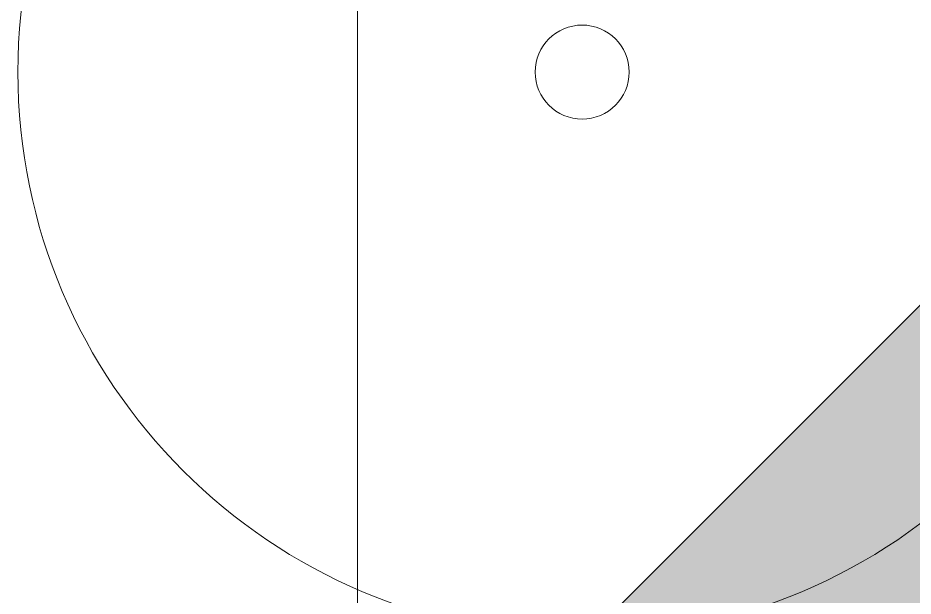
# Model space of a CAD drawing. Header units: metres. Extents: x -3 to 687, y -1 to 1371.
# Drawn here: x -3.01 to 4.92, y 161.52 to 166.65 of the extents above; entities that cross this region are included whole.
import ezdxf

# ---------------------------------------------------------------- set-up
doc = ezdxf.new("R2010")
doc.units = ezdxf.units.M
doc.header["$MEASUREMENT"] = 0
for name, color, linetype, lineweight, true_color in [('TPX_BUILDINGS_SHADOWS_HATCH', 7, 'CONTINUOUS', 0, 0x000000), ('TPX_BUILDINGS_SHADOWS_OUTLINES', 7, 'CONTINUOUS', 0, 0x000000), ('TPX_FRAME_PROJECT', 7, 'CONTINUOUS', 0, 0x000000), ('TPX_VEGETATION_TREES_INDIVIDUAL', 7, 'CONTINUOUS', 0, 0x136734)]:
    doc.layers.add(name, color=color, linetype=linetype, lineweight=lineweight, true_color=true_color)

# ---------------------------------------------------------------- blocks, each defined once
blk = doc.blocks.new('TREETR004_CR050')
at = {"layer": 'TPX_VEGETATION_TREES_INDIVIDUAL'}
for radius in [5, 0.4167]:
    blk.add_circle((0, 0, 0.0361), radius, dxfattribs=at)

msp = doc.modelspace()

# ---------------------------------------------------------------- hatches: boundary and pattern name
at = {"layer": 'TPX_BUILDINGS_SHADOWS_HATCH'}
msp.add_hatch(color=256, dxfattribs=at).paths.add_polyline_path([(6.3736, 165.4828), (2.131, 161.2401), (6.9895, 157.7683), (3.5153, 152.9137), (7.758, 157.1564), (11.2321, 162.0109), (6.3736, 165.4828)])

# ---------------------------------------------------------------- linework, layer by layer
at = {"layer": 'TPX_BUILDINGS_SHADOWS_OUTLINES', "elevation": 0.0391}
msp.add_lwpolyline([(6.3736, 165.4828), (2.131, 161.2401), (6.9895, 157.7683), (3.5153, 152.9137), (7.758, 157.1564), (11.2321, 162.0109)], close=True, dxfattribs=at)
at = {"layer": 'TPX_FRAME_PROJECT', "elevation": 0.0001}
msp.add_lwpolyline([(0, 0), (681.3138, 0), (681.3138, 1365.2024), (0, 1365.2024)], close=True, dxfattribs=at)

# ---------------------------------------------------------------- block references
at = {"layer": 'TPX_VEGETATION_TREES_INDIVIDUAL'}
msp.add_blockref('TREETR004_CR050', (1.9922, 166.165, 0.0361), dxfattribs=at)

doc.saveas('drawing.dxf')
